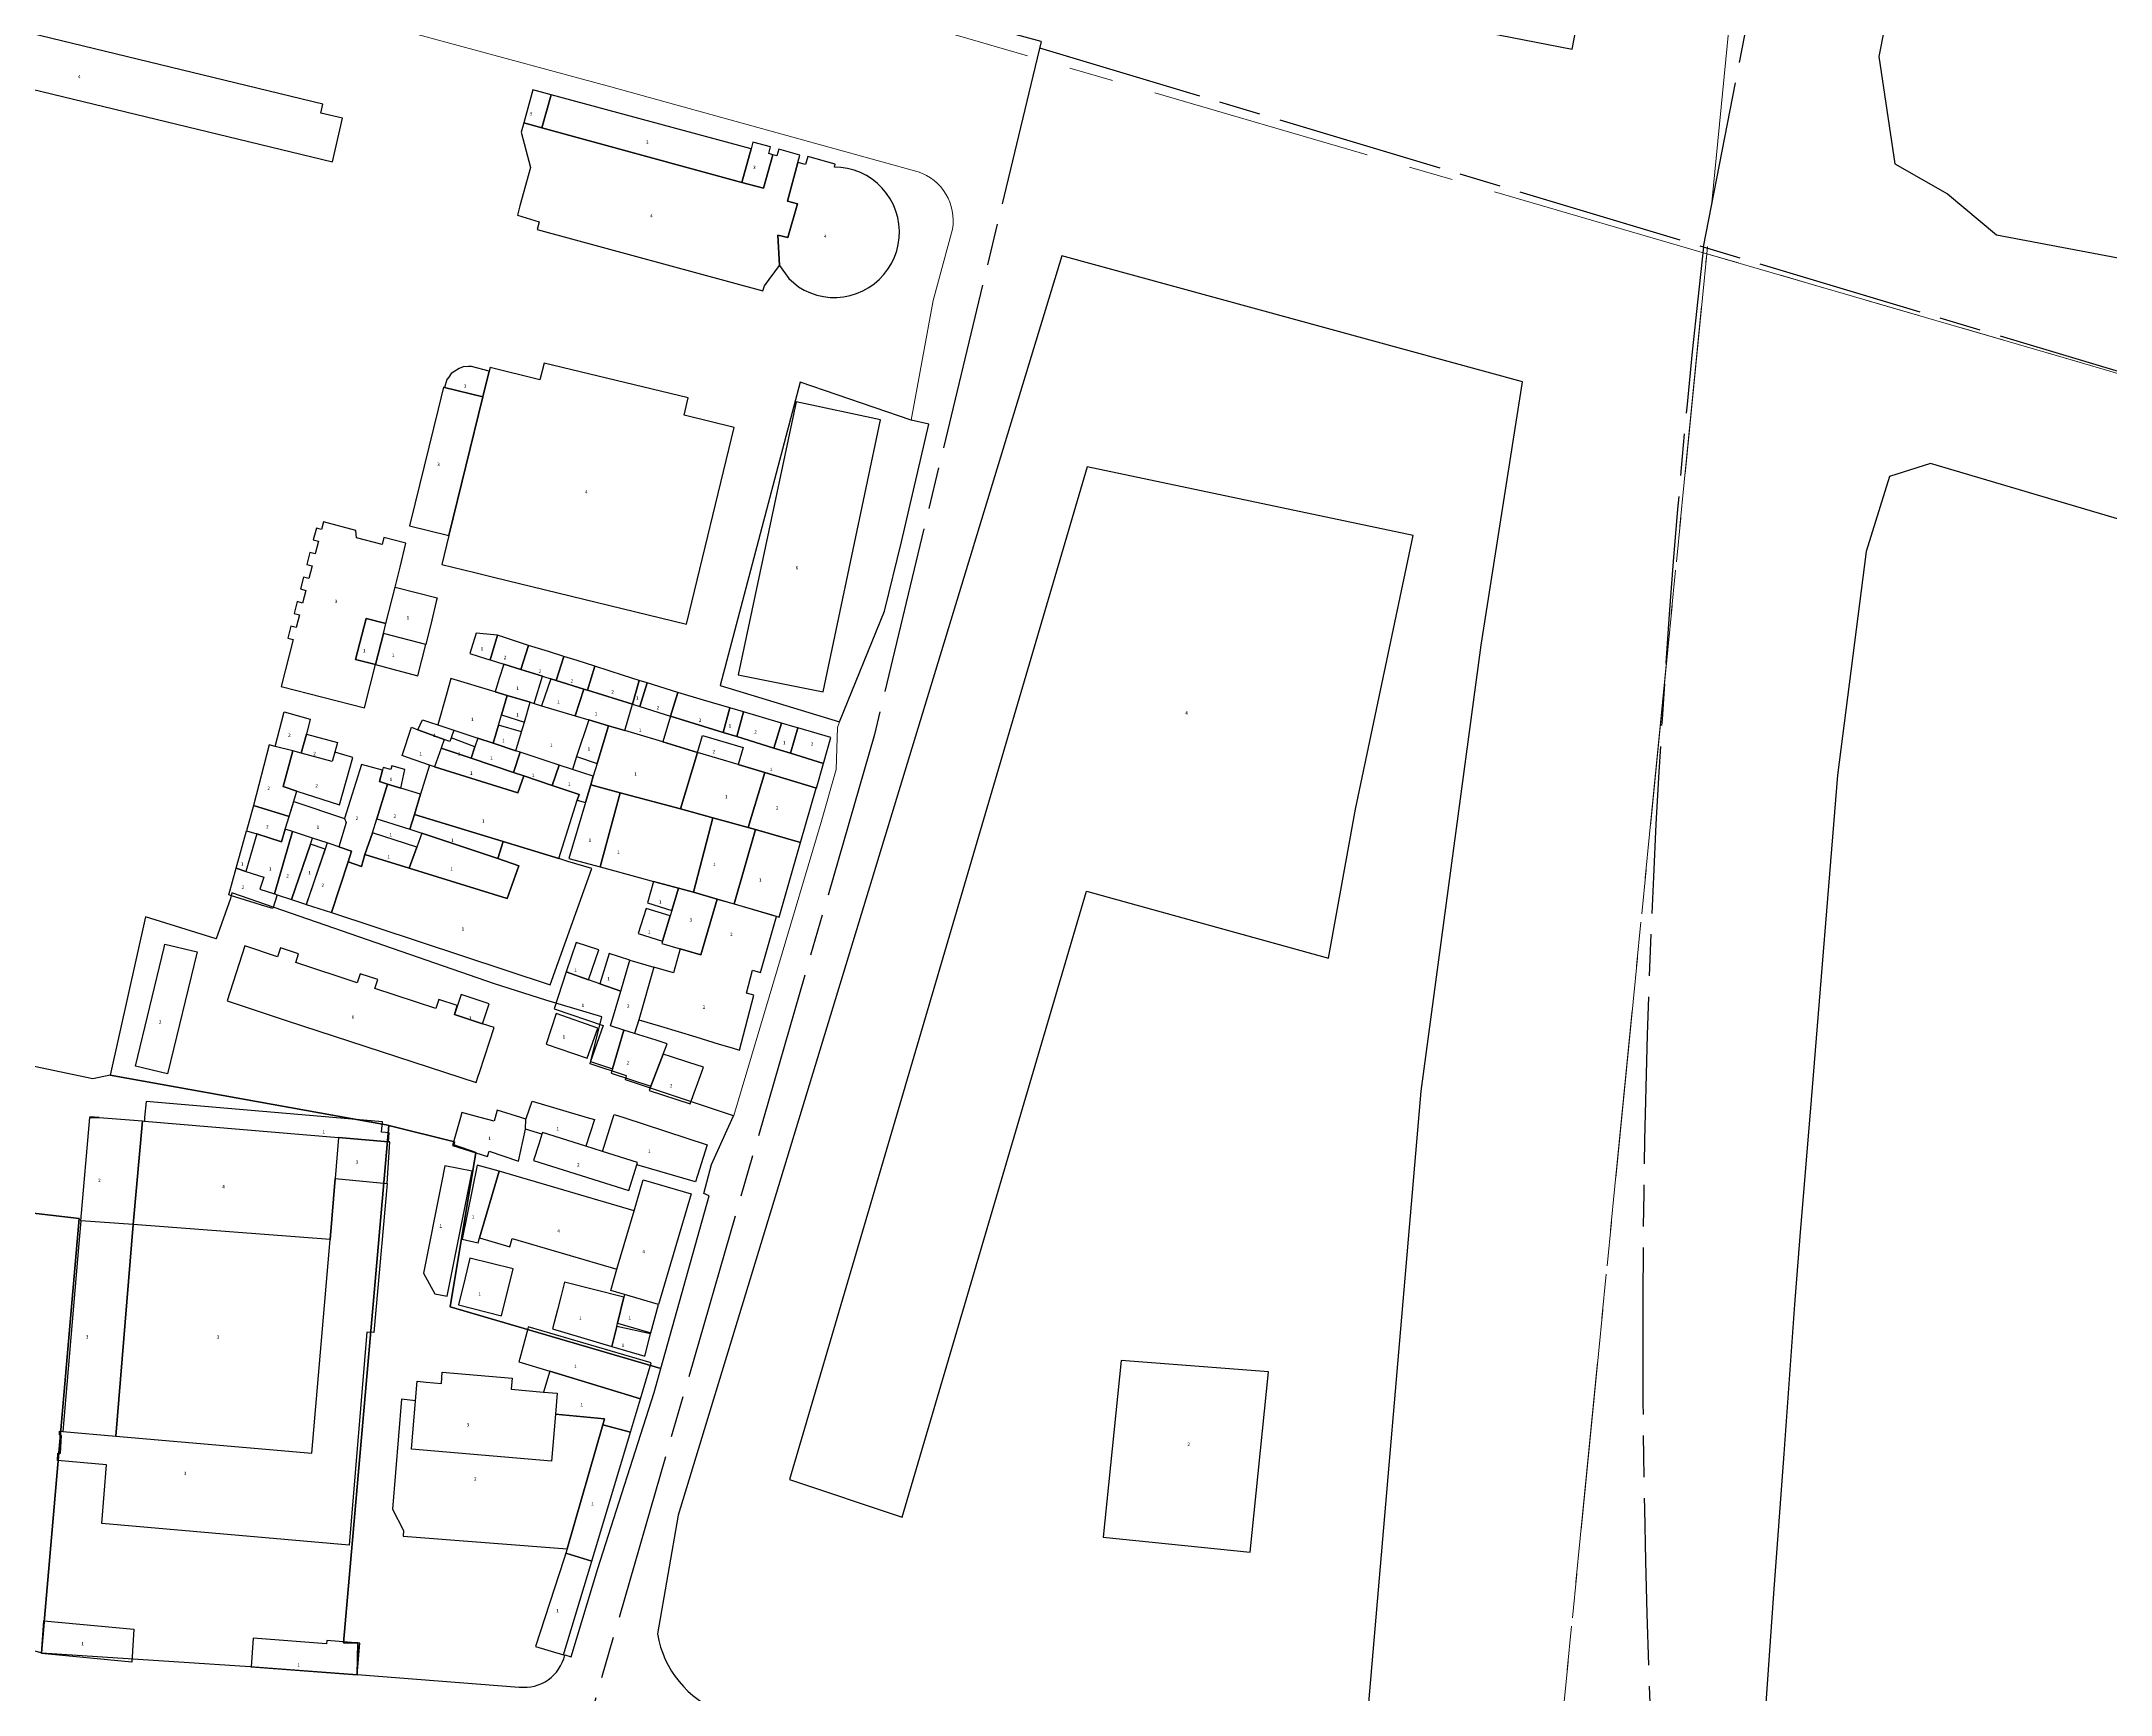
# Model space of a CAD drawing. Header units: millimetres. Extents: x 125232 to 134072, y 142885 to 152835.
# Drawn here: x 130368.9 to 130666, y 146667.1 to 146904.5 of the extents above; entities that cross this region are included whole.
import ezdxf

# ---------------------------------------------------------------- set-up
doc = ezdxf.new("R2010")
doc.units = ezdxf.units.MM
doc.linetypes.add('ACAD_ISO08W100', pattern=[36, 24, -3, 6, -3])
doc.linetypes.add('CENTER', pattern=[50.8, 31.75, -6.35, 6.35, -6.35])
for name, color, linetype in [('buildings', 7, 'Continuous'), ('commerce', 10, 'Continuous'), ('commerce and residence', 32, 'Continuous'), ('culture', 21, 'Continuous'), ('layers', 7, 'Continuous'), ('military', 76, 'Continuous'), ('research & university', 30, 'Continuous'), ('老城北中心线', 7, 'ACAD_ISO08W100')]:
    doc.layers.add(name, color=color, linetype=linetype)
doc.layers.add('school', color=31, linetype='Continuous', lineweight=0)
doc.layers.add('super block', color=6, linetype='CENTER', lineweight=0)
doc.styles.add('层数', font='', dxfattribs={"height": 2})
doc.styles.get('层数').set_extended_font_data('FangSong_GB2312')

msp = doc.modelspace()

# ---------------------------------------------------------------- linework, layer by layer
at = {"layer": 'buildings', "linetype": 'Continuous', "flags": 128}
for points in [[(130354.52, 146908.78), (130354.33, 146908.01), (130352.09, 146908.55), (130351.09, 146908.8), (130349.49, 146902.04), (130410.67, 146887.22), (130412.1, 146893.48), (130408.97, 146894.2), (130409.27, 146895.53)], [(130442.09, 146896.85), (130439.44, 146897.57), (130438.14, 146892.81), (130440.73, 146892.1)], [(130442.09, 146896.85), (130440.73, 146892.1), (130469.46, 146884.27), (130470.77, 146889.07)], [(130477.49, 146887.14), (130477.77, 146888.2), (130474.77, 146889.04), (130474.5, 146888.08), (130473.91, 146888.24), (130472.56, 146883.43), (130469.46, 146884.27), (130440.73, 146892.1), (130438.14, 146892.81), (130437.74, 146891.48), (130439.08, 146886.4), (130437.59, 146880.89), (130437.22, 146879.55), (130440.34, 146878.62), (130440.08, 146877.53), (130472.49, 146868.7), (130472.72, 146869.42), (130474.85, 146872.32), (130474.63, 146876.7), (130476.04, 146876.36), (130477.46, 146881.18), (130476.03, 146881.6)], [(130473.33, 146888.41), (130473.59, 146889.36), (130471.03, 146890.04), (130470.77, 146889.07), (130469.46, 146884.27), (130472.56, 146883.43), (130473.91, 146888.24)], [(130490.23, 146882.7), (130489.61, 146883.45), (130488.92, 146884.12), (130488.16, 146884.73), (130487.35, 146885.25), (130486.48, 146885.68), (130485.58, 146886.02), (130484.64, 146886.27), (130483.69, 146886.42), (130482.78, 146886.46), (130482.87, 146886.87), (130478.91, 146887.98), (130478.59, 146886.86), (130477.49, 146887.14), (130476.03, 146881.6), (130477.46, 146881.18), (130476.04, 146876.36), (130474.63, 146876.7), (130474.85, 146872.32), (130476.22, 146870.47), (130477.58, 146869.28), (130478.42, 146868.8), (130479.3, 146868.4), (130480.22, 146868.09), (130481.16, 146867.88), (130482.12, 146867.77), (130483.09, 146867.76), (130484.05, 146867.84), (130485, 146868.03), (130485.93, 146868.32), (130486.82, 146868.69), (130487.67, 146869.16), (130488.46, 146869.71), (130489.19, 146870.35), (130489.86, 146871.05), (130490.44, 146871.82), (130490.95, 146872.64), (130491.36, 146873.52), (130491.69, 146874.43), (130491.92, 146875.37), (130492.05, 146876.33), (130492.08, 146877.3), (130492.01, 146878.26), (130491.84, 146879.21), (130491.58, 146880.14), (130491.22, 146881.04), (130490.76, 146881.9)], [(130441.06, 146858.34), (130440.46, 146855.92), (130433.3, 146857.7), (130433.17, 146857.19), (130432.26, 146853.46), (130427.38, 146833.55), (130426.36, 146829.39), (130431.1, 146828.24), (130433.77, 146827.59), (130461.52, 146820.82), (130468.37, 146849.08), (130461.15, 146850.83), (130461.76, 146853.33)], [(130433.17, 146857.19), (130430.62, 146857.85), (130430.21, 146857.83), (130429.41, 146857.78), (130428.85, 146857.54), (130428.24, 146857.16), (130427.72, 146856.81), (130427.35, 146856.33), (130427.1, 146855.95), (130426.77, 146854.82), (130432.26, 146853.46)], [(130432.26, 146853.46), (130426.77, 146854.82), (130426.61, 146854.86), (130425.83, 146851.69), (130422.48, 146838.09), (130421.71, 146834.96), (130427.38, 146833.55)], [(130468.91, 146813.55), (130469.16, 146813.5), (130481.11, 146811.12), (130489.35, 146850.2), (130477.25, 146852.75)], [(130557.57, 146794.26), (130565.85, 146833.58), (130519.07, 146843.44), (130476.28, 146698.02), (130492.49, 146692.61), (130518.94, 146782.48), (130553.72, 146772.89)], [(130418.03, 146833.27), (130417.79, 146832.3), (130414.11, 146833.25), (130414, 146834.31), (130409.38, 146835.51), (130409.11, 146834.45), (130408.35, 146834.64), (130407.9, 146832.94), (130408.67, 146832.74), (130408.2, 146830.92), (130407.43, 146831.12), (130406.99, 146829.42), (130407.75, 146829.22), (130407.28, 146827.4), (130406.52, 146827.6), (130406.08, 146825.89), (130406.84, 146825.69), (130406.37, 146823.87), (130405.6, 146824.07), (130405.16, 146822.37), (130405.93, 146822.17), (130405.46, 146820.35), (130404.69, 146820.55), (130404.25, 146818.85), (130405.02, 146818.65), (130403.3, 146811.89), (130415.24, 146808.83), (130416.84, 146815.04), (130413.97, 146815.76), (130415.52, 146821.65), (130418.35, 146820.93), (130419.69, 146826.15), (130420.39, 146829.04), (130421.22, 146832.45)], [(130419.69, 146826.15), (130425.7, 146824.64), (130425.56, 146824.08), (130424.92, 146821.43), (130424.07, 146817.92), (130417.98, 146819.51), (130418.35, 146820.93)], [(130417.98, 146819.51), (130418.35, 146820.93), (130415.52, 146821.65), (130413.97, 146815.76), (130416.84, 146815.04)], [(130416.84, 146815.04), (130419.87, 146814.24), (130422.92, 146813.44), (130424.07, 146817.92), (130417.98, 146819.51)], [(130434.35, 146819.24), (130431.29, 146819.56), (130430.37, 146816.61), (130432.77, 146815.87), (130433.3, 146815.7)], [(130434.35, 146819.24), (130433.3, 146815.7), (130435.25, 146815.1), (130437.72, 146814.33), (130438.8, 146817.79)], [(130439.63, 146809.45), (130440.84, 146813.36), (130437.72, 146814.33), (130435.25, 146815.1), (130434.56, 146812.89), (130434.02, 146811.13), (130435.74, 146810.61), (130439.07, 146809.62)], [(130437.72, 146814.33), (130440.84, 146813.36), (130442.01, 146813), (130442.81, 146812.75), (130443.89, 146816.2), (130441.68, 146816.89), (130438.8, 146817.79)], [(130442.81, 146812.75), (130446.76, 146811.52), (130447.31, 146811.35), (130448.33, 146814.79), (130445.8, 146815.6), (130443.89, 146816.2)], [(130435.74, 146810.61), (130434.02, 146811.13), (130427.68, 146813.02), (130426.99, 146810.59), (130425.8, 146806.38), (130428.08, 146805.62), (130431.53, 146804.47), (130433.75, 146803.74), (130434.51, 146806.34), (130434.93, 146807.82)], [(130440.7, 146809.13), (130445.53, 146807.68), (130446.76, 146811.52), (130442.81, 146812.75), (130442.01, 146813)], [(130447.31, 146811.35), (130453.77, 146809.34), (130454.72, 146812.76), (130452.45, 146813.48), (130448.33, 146814.79)], [(130455.85, 146812.41), (130454.72, 146812.76), (130453.77, 146809.34), (130454.78, 146809.03)], [(130454.78, 146809.03), (130459.2, 146807.65), (130460.26, 146811.02), (130455.85, 146812.41)], [(130439.07, 146809.62), (130435.74, 146810.61), (130434.93, 146807.82), (130438.22, 146806.77)], [(130447.48, 146807.09), (130445.73, 146801.82), (130445.11, 146799.96), (130443.2, 146800.6), (130437.62, 146802.45), (130436.99, 146802.66), (130437.81, 146805.39), (130438.22, 146806.77), (130439.07, 146809.62), (130439.63, 146809.45), (130440.7, 146809.13), (130445.53, 146807.68)], [(130445.53, 146807.68), (130447.48, 146807.09), (130450.29, 146806.25), (130452.64, 146805.55), (130453.77, 146809.34), (130447.31, 146811.35), (130446.76, 146811.52)], [(130459.2, 146807.65), (130458.1, 146803.92), (130452.64, 146805.55), (130453.77, 146809.34), (130454.78, 146809.03)], [(130459.2, 146807.65), (130466.76, 146805.3), (130467.72, 146808.83), (130463.95, 146809.94), (130460.26, 146811.02)], [(130402.45, 146803.29), (130403.72, 146808.24), (130407.47, 146807.19), (130406.91, 146805.05), (130406.19, 146802.33), (130406.18, 146802.32), (130404.98, 146802.64)], [(130428.08, 146805.62), (130427.7, 146804.52), (130427.5, 146803.98), (130426.69, 146804.28), (130422.93, 146805.68), (130423.58, 146807.11), (130424.58, 146806.78), (130425.8, 146806.38)], [(130437.81, 146805.39), (130434.51, 146806.34), (130433.75, 146803.74), (130436.99, 146802.66)], [(130450.29, 146806.25), (130447.48, 146807.09), (130445.73, 146801.82), (130448.67, 146800.84)], [(130447.76, 146797.79), (130452, 146796.64), (130460.66, 146794.3), (130463.09, 146802.42), (130458.1, 146803.92), (130452.64, 146805.55), (130450.29, 146806.25), (130448.67, 146800.84), (130448.12, 146798.99)], [(130458.1, 146803.92), (130463.09, 146802.42), (130463.8, 146804.84), (130469.65, 146803.14), (130468.93, 146800.67), (130472.75, 146799.53), (130480.16, 146797.31), (130481.17, 146800.82), (130476.44, 146802.3), (130474.07, 146803.03), (130468.73, 146804.69), (130466.76, 146805.3), (130459.2, 146807.65)], [(130467.72, 146808.83), (130466.76, 146805.3), (130468.73, 146804.69), (130469.7, 146808.24)], [(130468.73, 146804.69), (130474.07, 146803.03), (130475.14, 146806.64), (130469.7, 146808.24)], [(130475.14, 146806.64), (130474.07, 146803.03), (130476.44, 146802.3), (130477.51, 146805.94), (130477.1, 146806.06)], [(130404.44, 146793.23), (130405.54, 146796.88), (130403.6, 146797.52), (130404.98, 146802.64), (130402.45, 146803.29), (130401.57, 146803.51), (130399.31, 146794.78)], [(130410.63, 146801.14), (130406.19, 146802.33), (130406.91, 146805.05), (130411.4, 146803.85), (130411, 146802.45)], [(130422.01, 146806.03), (130422.93, 146805.68), (130426.69, 146804.28), (130426.27, 146803.05), (130425.33, 146800.35), (130424.6, 146800.61), (130421.43, 146801.71), (130420.68, 146801.97)], [(130431.12, 146803.24), (130427.7, 146804.52), (130427.5, 146803.98), (130426.69, 146804.28), (130426.27, 146803.05), (130430.57, 146801.6)], [(130436.65, 146799.55), (130437.62, 146802.45), (130436.99, 146802.66), (130433.75, 146803.74), (130431.53, 146804.47), (130431.12, 146803.24), (130430.57, 146801.6)], [(130463.09, 146802.42), (130463.8, 146804.84), (130469.65, 146803.14), (130468.93, 146800.67)], [(130477.51, 146805.94), (130476.44, 146802.3), (130481.17, 146800.82), (130482.25, 146804.55)], [(130404.98, 146802.64), (130403.6, 146797.52), (130405.54, 146796.88), (130411.67, 146794.88), (130413.6, 146801.69), (130411, 146802.45), (130410.63, 146801.14), (130406.18, 146802.32)], [(130417.05, 146792.88), (130418.58, 146797.88), (130417.41, 146798.24), (130417.85, 146799.89), (130414.81, 146800.71), (130412.37, 146792.94), (130412.65, 146792.38), (130411.56, 146788.86), (130413.41, 146788.25), (130412.9, 146786.7), (130414.82, 146786.05), (130415.33, 146787.77), (130416.39, 146790.88)], [(130417.41, 146798.24), (130418.58, 146797.88), (130420.46, 146797.29), (130421.05, 146799.96), (130419.17, 146800.48), (130419.06, 146799.98), (130417.93, 146800.24), (130417.85, 146799.89)], [(130446.07, 146796.38), (130442.23, 146797.67), (130438.16, 146799.05), (130437.29, 146796.6), (130425.33, 146800.35), (130424.59, 146800.59), (130423.32, 146796.42), (130422.43, 146793.52), (130435.17, 146789.62), (130443.15, 146787.18), (130445.81, 146795.57)], [(130425.33, 146800.35), (130437.29, 146796.6), (130438.16, 146799.04), (130436.65, 146799.55), (130430.57, 146801.6), (130426.27, 146803.05)], [(130442.23, 146797.67), (130443.2, 146800.6), (130437.62, 146802.45), (130436.65, 146799.55), (130438.16, 146799.04)], [(130448.12, 146798.99), (130445.11, 146799.96), (130443.2, 146800.6), (130442.23, 146797.67), (130446.07, 146796.38), (130445.81, 146795.57), (130446.99, 146795.21), (130447.76, 146797.79)], [(130463.09, 146802.42), (130460.66, 146794.3), (130465.28, 146793.03), (130470.38, 146791.63), (130472.75, 146799.53), (130468.93, 146800.67)], [(130417.05, 146792.88), (130421.78, 146791.38), (130422.43, 146793.52), (130423.32, 146796.42), (130420.46, 146797.3), (130418.58, 146797.88)], [(130444.61, 146787.21), (130449.09, 146785.98), (130452, 146796.64), (130447.76, 146797.79), (130446.99, 146795.21)], [(130472.75, 146799.53), (130470.38, 146791.63), (130471.41, 146791.33), (130477.88, 146789.47), (130480.15, 146797.3), (130480.16, 146797.31)], [(130403.98, 146791.68), (130404.44, 146793.23), (130399.31, 146794.78), (130398.3, 146791.18), (130399.8, 146790.71), (130403.36, 146789.6), (130403.89, 146791.39)], [(130405.11, 146795.37), (130412.37, 146792.94), (130412.65, 146792.38), (130411.56, 146788.87), (130410.32, 146789.28), (130409.89, 146789.42), (130407.78, 146790.11), (130404.91, 146791.05), (130403.89, 146791.39), (130403.98, 146791.68)], [(130465.28, 146793.03), (130460.66, 146794.3), (130452, 146796.63), (130449.09, 146785.98), (130454.72, 146784.45), (130456.75, 146783.9), (130460.38, 146782.91), (130462.5, 146782.34)], [(130404.91, 146791.05), (130403.89, 146791.39), (130403.36, 146789.6), (130399.8, 146790.71), (130398.24, 146785.34), (130400.81, 146784.53), (130400.24, 146782.8), (130402.35, 146782.1)], [(130417.05, 146792.88), (130421.78, 146791.38), (130423.48, 146790.83), (130422.76, 146788.82), (130416.39, 146790.88)], [(130435.17, 146789.62), (130422.43, 146793.52), (130421.78, 146791.38), (130423.48, 146790.83), (130434.41, 146787.17), (130435.17, 146789.62)], [(130462.5, 146782.34), (130465.91, 146781.37), (130468.34, 146780.68), (130471.41, 146791.33), (130465.28, 146793.03)], [(130477.88, 146789.47), (130471.41, 146791.33), (130468.34, 146780.68), (130474.79, 146778.77)], [(130396.83, 146785.79), (130398.3, 146791.18), (130399.8, 146790.71), (130398.24, 146785.34)], [(130404.91, 146791.05), (130402.35, 146782.1), (130402.7, 146781.99), (130404.79, 146781.3), (130407.49, 146789.25), (130407.78, 146790.11)], [(130404.79, 146781.3), (130406.91, 146780.6), (130409.59, 146788.53), (130407.49, 146789.25)], [(130413.41, 146788.25), (130411.56, 146788.86), (130410.32, 146789.28), (130409.89, 146789.42), (130409.59, 146788.53), (130406.9, 146780.6), (130410.5, 146779.42), (130412.9, 146786.7)], [(130435.17, 146789.62), (130434.41, 146787.17), (130437.44, 146786.16), (130435.77, 146781.44), (130421.69, 146785.8), (130415.33, 146787.77), (130414.82, 146786.05), (130412.9, 146786.7), (130410.5, 146779.42), (130441.91, 146769.07), (130447.93, 146785.73), (130444.46, 146786.78), (130443.15, 146787.18)], [(130415.33, 146787.77), (130421.69, 146785.8), (130422.76, 146788.82), (130416.39, 146790.88)], [(130421.69, 146785.8), (130435.77, 146781.44), (130437.44, 146786.16), (130434.41, 146787.17), (130423.48, 146790.83), (130422.76, 146788.82)], [(130396.83, 146785.79), (130398.24, 146785.34), (130400.81, 146784.53), (130400.24, 146782.8), (130402.35, 146782.1), (130402.7, 146781.99), (130402.09, 146780), (130400.48, 146780.5), (130399.57, 146780.78), (130396.02, 146781.89), (130395.78, 146781.97)], [(130460.38, 146782.91), (130456.75, 146783.9), (130455.91, 146780.8), (130459.42, 146779.73)], [(130465.91, 146781.37), (130462.5, 146782.34), (130460.38, 146782.91), (130459.42, 146779.73), (130459.18, 146778.96), (130458.08, 146775.31), (130457.98, 146774.96), (130460.61, 146774.2), (130463.56, 146773.35)], [(130459.18, 146778.96), (130455.7, 146780.01), (130454.58, 146776.44), (130458.08, 146775.31)], [(130474.43, 146778.87), (130473.35, 146779.19), (130465.91, 146781.37), (130463.56, 146773.35), (130460.61, 146774.2), (130459.66, 146770.79), (130456.82, 146771.58), (130454.65, 146764.04), (130457.78, 146763.09), (130462.84, 146761.56), (130466.21, 146760.54), (130468.06, 146759.98), (130469.11, 146759.66), (130471.19, 146767.58), (130470.13, 146767.87), (130471, 146771.17), (130472.15, 146770.83)], [(130386.6, 146774.91), (130391.21, 146773.8), (130386.97, 146756.26), (130382.38, 146757.37), (130386.48, 146774.41)], [(130428.59, 146766.06), (130425.93, 146766.93), (130425.52, 146765.66), (130416.75, 146768.52), (130417.17, 146769.8), (130414.64, 146770.62), (130414.22, 146769.35), (130405.38, 146772.24), (130405.8, 146773.51), (130403.2, 146774.36), (130402.78, 146773.09), (130398.06, 146774.63), (130395.52, 146766.74), (130404.01, 146763.95), (130431.3, 146755.01), (130431.55, 146755.77), (130431.81, 146756.58), (130433.88, 146762.93), (130432.23, 146763.46), (130428.17, 146764.79)], [(130448.9, 146774.07), (130445.66, 146775.15), (130444.24, 146770.9), (130447.45, 146769.76)], [(130449.04, 146769.2), (130452.06, 146768.14), (130453.37, 146772.59), (130450.41, 146773.57)], [(130452.52, 146762.55), (130450.6, 146763.18), (130452.06, 146768.14), (130449.04, 146769.2), (130447.45, 146769.76), (130444.24, 146770.9), (130442.49, 146765.62), (130449.53, 146763.21), (130447.71, 146758.02), (130450.86, 146756.97)], [(130456.82, 146771.58), (130454.65, 146764.04), (130454.02, 146762.07), (130452.52, 146762.55), (130450.6, 146763.18), (130452.06, 146768.14), (130453.37, 146772.59)], [(130428.17, 146764.79), (130432.23, 146763.46), (130433.18, 146766.33), (130429.13, 146767.68)], [(130448.75, 146762.84), (130442.8, 146764.94), (130441.34, 146760.52), (130447.25, 146758.51)], [(130450.68, 146756.36), (130456.38, 146754.49), (130458.14, 146759.1), (130458.71, 146760.59), (130457.17, 146761.08), (130454.02, 146762.07), (130452.52, 146762.55), (130450.86, 146756.97)], [(130463.94, 146757.23), (130461.83, 146757.91), (130459.37, 146758.7), (130458.14, 146759.1), (130456.38, 146754.49), (130456.15, 146753.89), (130462.01, 146751.98), (130463.69, 146756.54)], [(130377.18, 146750), (130383.38, 146749.5), (130382.06, 146734.65), (130374.52, 146735.14), (130375.8, 146750)], [(130375.82, 146750.11), (130375.8, 146750), (130377.18, 146750)], [(130383.65, 146749.47), (130411.55, 146747.15), (130418.71, 146746.52), (130418.81, 146747.78), (130417.71, 146747.88), (130417.84, 146749.39), (130410.71, 146750), (130383.89, 146752.31), (130383.69, 146750), (130383.65, 146749.47)], [(130427.92, 146745.96), (130432.94, 146744.38), (130433.15, 146745.17), (130437.37, 146743.75), (130438.39, 146748.31), (130438.45, 146749.78), (130437.73, 146750), (130434.32, 146751.03), (130434.03, 146750), (130433.88, 146749.46), (130431.86, 146750), (130429.25, 146750.7), (130429.05, 146750), (130427.92, 146745.96)], [(130438.39, 146748.31), (130438.45, 146749.78), (130438.54, 146750), (130439.36, 146752.32), (130447.23, 146750), (130447.23, 146750), (130448.28, 146749.69), (130447.07, 146745.86), (130440.81, 146747.84), (130440.74, 146747.62), (130438.39, 146748.31)], [(130454.49, 146743.52), (130449.42, 146745.12), (130450.96, 146750), (130451.12, 146750.44), (130452.5, 146750), (130464.48, 146746.09), (130462.81, 146740.74), (130454.39, 146743.2), (130454.49, 146743.52)], [(130382.06, 146734.65), (130383.38, 146749.5), (130383.65, 146749.47), (130411.55, 146747.15), (130411.07, 146741.22), (130410.33, 146732.48)], [(130418.92, 146746.5), (130418.71, 146746.52), (130411.55, 146747.15), (130411.07, 146741.22), (130418.51, 146740.5)], [(130454.49, 146743.52), (130449.42, 146745.12), (130447.07, 146745.86), (130440.81, 146747.84), (130440.74, 146747.62), (130440.29, 146746.19), (130439.55, 146743.84), (130453.22, 146739.52), (130454.39, 146743.2)], [(130407.71, 146701.82), (130410.33, 146732.48), (130411.07, 146741.22), (130418.51, 146740.5), (130416.6, 146719.11), (130415.59, 146719.15), (130413.05, 146688.57), (130377.55, 146691.71), (130378.19, 146700.14), (130371.17, 146700.76), (130371.2, 146701.79), (130371.59, 146701.8), (130371.75, 146704.34), (130371.44, 146704.44), (130371.48, 146704.94), (130371.94, 146704.9), (130379.56, 146704.24)], [(130423.72, 146727.64), (130425.34, 146724.69), (130427.14, 146724.32), (130430.74, 146742.27), (130426.81, 146743.06), (130426.32, 146740.6)], [(130434.58, 146742.31), (130431.45, 146743.17), (130429.27, 146732.54), (130431.58, 146732.01), (130431.76, 146732.7)], [(130453.99, 146736.61), (130434.58, 146742.31), (130431.76, 146732.7), (130436.12, 146731.41), (130436.48, 146732.64), (130451.52, 146728.22)], [(130455.3, 146741.05), (130462.18, 146739.03), (130457.5, 146723.15), (130452.62, 146724.59), (130450.63, 146725.18), (130451.52, 146728.22), (130453.99, 146736.61)], [(130379.56, 146704.24), (130382.06, 146734.65), (130374.52, 146735.14), (130374.24, 146731.89), (130371.94, 146704.9)], [(130382.06, 146734.65), (130379.56, 146704.24), (130407.71, 146701.82), (130410.33, 146732.48)], [(130430.4, 146729.82), (130429.7, 146726.97), (130428.75, 146723.1), (130434.96, 146721.51), (130436.61, 146728.25)], [(130452.52, 146724.2), (130443.99, 146726.37), (130443.45, 146724.26), (130442.97, 146722.37), (130442.28, 146719.65), (130450.79, 146717.1), (130451.5, 146720.01), (130451.61, 146720.45)], [(130457.5, 146723.15), (130452.62, 146724.59), (130452.52, 146724.2), (130451.61, 146720.45), (130456.36, 146719.06)], [(130456.43, 146714.78), (130438.79, 146719.96), (130438.72, 146719.67), (130437.58, 146715.41), (130437.45, 146714.93), (130441.89, 146713.57), (130454.88, 146709.62)], [(130456.32, 146718.91), (130451.5, 146720.01), (130450.79, 146717.1), (130455.51, 146715.73)], [(130523.91, 146715.1), (130521.32, 146689.74), (130542.44, 146687.59), (130545.08, 146713.5)], [(130422, 146702.39), (130422.59, 146709.33), (130422.83, 146712.12), (130424.13, 146712.01), (130426.3, 146711.82), (130426.44, 146713.43), (130436.47, 146712.57), (130436.33, 146710.97), (130440.96, 146710.57), (130442.93, 146710.4), (130442.68, 146707.42), (130442.1, 146700.67)], [(130454.88, 146709.62), (130441.89, 146713.57), (130440.96, 146710.57), (130442.93, 146710.4), (130442.68, 146707.42), (130449.75, 146706.75), (130449.5, 146705.89), (130453.45, 146704.83)], [(130449.75, 146706.75), (130442.68, 146707.42), (130442.1, 146700.67), (130422, 146702.39), (130422.59, 146709.33), (130420.56, 146709.53), (130419.27, 146693.76), (130420.88, 146690.71), (130420.81, 146689.86), (130444.35, 146688.08), (130449.5, 146705.89)], [(130453.45, 146704.83), (130449.5, 146705.89), (130444.35, 146688.08), (130444.17, 146687.45), (130447.89, 146686.28)], [(130447.89, 146686.28), (130444.17, 146687.45), (130443.9, 146686.51), (130439.83, 146674.03), (130443.86, 146672.82)]]:
    msp.add_lwpolyline(points, close=True, dxfattribs=at)
at = {"layer": 'buildings', "linetype": 'Continuous', "elevation": 21.15, "flags": 128}
for points in [[(130369.2, 146677.72), (130382.12, 146676.52), (130381.83, 146671.81), (130368.89, 146673.04)], [(130399.28, 146675.22), (130398.99, 146671.1), (130414.22, 146669.97), (130414.58, 146674.51), (130409.83, 146674.88), (130409.8, 146674.4)]]:
    msp.add_lwpolyline(points, close=True, dxfattribs=at)
at = {"layer": 'commerce'}
msp.add_lwpolyline([(130670.8, 147102.85), (130664.62, 147063.3), (130663.67, 147056.68), (130660.34, 147044.09), (130657.38, 147029.28), (130655.2, 147015.83), (130650.08, 146988.98), (130650.32, 146982.54), (130643.8, 146958.34), (130632.73, 146902.37), (130635.03, 146886.96), (130642.6, 146882.64), (130649.62, 146876.76), (130677.48, 146871.46)], dxfattribs=at)
msp.add_lwpolyline([(130374.29, 146735.5), (130347.05, 146738.65), (130347.53, 146747.77), (130342.02, 146747.93), (130343.63, 146762.41), (130306.84, 146769.24), (130305.05, 146758.82), (130290.81, 146680.35), (130295.3, 146679.96), (130337.88, 146676.62), (130358.17, 146675.14), (130362.78, 146674.76), (130368.78, 146673.16), (130368.89, 146673.15)], close=True, dxfattribs=at)
msp.add_lwpolyline([(130456.87, 146710.5), (130457.83, 146713.94), (130427.57, 146722.8), (130431.25, 146744.96), (130428.07, 146746.05), (130428.19, 146746.49), (130418.77, 146748.85), (130412.25, 146674.56), (130414.29, 146674.56), (130414.2, 146670), (130437.49, 146668.22, 0.386099), (130444.02, 146672.82), (130444.95, 146672.55), (130448.79, 146685.25)], format="xyb", close=True, dxfattribs=at)
at = {"layer": 'commerce and residence'}
msp.add_lwpolyline([(130591.28, 146916.74), (130571.68, 146920.49), (130568.73, 146921.26), (130566.42, 146912.79), (130568.94, 146912.02), (130568, 146907.43), (130588.69, 146903.42)], close=True, dxfattribs=at)
at = {"layer": 'culture'}
msp.add_lwpolyline([(130575.61, 146817.81), (130581.55, 146855.62), (130515.4, 146873.71), (130460.32, 146692.88), (130457.35, 146675.84, 0.27003), (130466.55, 146664.62), (130558.75, 146656.98), (130567.02, 146753.8)], format="xyb", close=True, dxfattribs=at)
msp.add_lwpolyline([(130667.84, 146835.72), (130640.17, 146843.9), (130634.28, 146842.03), (130630.92, 146831.25), (130626.79, 146799.15), (130623.03, 146752.54), (130621.38, 146732.91), (130620.63, 146723.15), (130619.08, 146701.7), (130617.63, 146681.65), (130616.5, 146665.92)], dxfattribs=at)
msp.add_lwpolyline([(130418.77, 146748.85), (130418.38, 146748.95), (130378.73, 146756.1), (130376.23, 146755.53), (130343.63, 146762.41), (130342.02, 146747.93), (130347.53, 146747.77), (130347.05, 146738.65), (130374.29, 146735.5), (130368.89, 146673.15), (130398.86, 146671.18), (130414.2, 146670), (130414.29, 146674.56), (130412.25, 146674.56)], close=True, dxfattribs=at)
at = {"layer": 'military'}
msp.add_lwpolyline([(130468.26, 146750.23), (130452.75, 146755.43), (130452.91, 146755.98), (130447.65, 146757.69), (130449.34, 146764.45), (130441.29, 146766.83), (130433.93, 146769.21), (130396.22, 146782.26), (130396, 146781.46), (130393.97, 146775.65), (130383.81, 146778.81), (130378.73, 146756.1), (130418.38, 146748.95), (130418.77, 146748.85), (130428.19, 146746.49), (130428.07, 146746.05), (130431.25, 146744.96), (130427.57, 146722.8), (130457.83, 146713.94), (130464.77, 146738.77), (130464, 146739.1), (130465.1, 146743.26)], close=True, dxfattribs=at)
at = {"layer": 'research & university'}
msp.add_lwpolyline([(130492.37, 146832.67), (130496.29, 146849.56), (130493.78, 146850.15), (130477.83, 146855.6), (130466.32, 146812.03), (130483.5, 146806.8), (130489.93, 146822.69)], close=True, dxfattribs=at)
at = {"layer": 'school'}
msp.add_lwpolyline([(130343.63, 146762.41), (130376.23, 146755.53), (130378.73, 146756.1), (130383.81, 146778.81), (130393.97, 146775.65), (130396, 146781.46), (130396.22, 146782.26), (130433.93, 146769.21), (130441.29, 146766.83), (130449.34, 146764.45), (130447.65, 146757.69), (130452.91, 146755.98), (130452.75, 146755.43), (130468.26, 146750.23), (130468.28, 146750.28), (130480.85, 146792.41), (130483.02, 146799.96), (130483.19, 146806.02), (130483.5, 146806.8), (130466.32, 146812.03), (130477.83, 146855.6), (130493.78, 146850.15), (130496.94, 146867.3), (130499.71, 146877.54, 0.369872), (130494.76, 146885.8), (130450.64, 146897.98), (130379.53, 146917.27)], format="xyb", dxfattribs=at)
at = {"layer": 'super block'}
for points in [[(131592.12, 146989.71), (131635.73, 147129.6), (131640.06, 147144.41), (131582.54, 147202.01), (131562.01, 147239.15), (131527.11, 147272.82), (131489.33, 147291.18), (131356.84, 147326.43), (131235.88, 147346.68), (130720.17, 147460.19), (130714.42, 147435.55), (130675.73, 147244.29), (130639.45, 147043.53), (130611.85, 146913), (130608.02, 146874.04), (131002.76, 146759.01), (131063.35, 146746.61), (131025.78, 146626.53), (131014.2, 146600.95), (131491.86, 146564.63), (131518.54, 146562.29), (131521.16, 146590.76), (131535.19, 146704.65), (131563.64, 146862.11)], [(130608.02, 146874.04), (130500.43, 146905.39), (130096.02, 147014.27), (130005.05, 147042.65), (129994.38, 146978.27), (129977.61, 146847.73), (129960.27, 146685.9), (130404.49, 146649.53), (130463.62, 146641.5), (130584.26, 146632.7)], [(131063.35, 146746.61), (131002.76, 146759.01), (130608.02, 146874.04), (130584.26, 146632.7), (130602.53, 146631.37), (130884.51, 146610.81), (131014.2, 146600.95), (131025.78, 146626.53)]]:
    msp.add_lwpolyline(points, close=True, dxfattribs=at)
at = {"layer": '老城北中心线', "linetype": 'ACAD_ISO08W100', "lineweight": 25}
for p, q in [((130607.55, 146875), (130768.6, 147700.26)), ((130512.43, 146904.52), (130196.13, 146990.35)), ((130512.43, 146904.52), (130488.5, 146805)), ((130512.21, 146903.6), (130978.76, 146763.68)), ((130488.5, 146805), (130442.59, 146646.29))]:
    msp.add_line(p, q, dxfattribs=at)
msp.add_arc((131992.08, 146719.32), 1393.25, 173.58412, 183.53675, dxfattribs=at)

# ---------------------------------------------------------------- texts
at = {"layer": 'layers', "linetype": 'Continuous', "style": '层数'}
for s, p in [('4', (130374.11, 146899.22)), ('3', (130438.95, 146893.9)), ('3', (130455.68, 146889.8)), ('3', (130471.06, 146886.18)), ('4', (130456.27, 146879.22)), ('4', (130481.24, 146876.29)), ('3', (130429.52, 146854.77)), ('3', (130425.7, 146843.54)), ('4', (130446.92, 146839.57)), ('6', (130477.17, 146828.69)), ('3', (130410.98, 146823.86)), ('1', (130421.31, 146821.51)), ('1', (130415.02, 146816.81)), ('1', (130419.18, 146816.13)), ('1', (130431.94, 146817.08)), ('2', (130435.25, 146815.81)), ('2', (130440.25, 146813.83)), ('2', (130444.84, 146812.44)), ('1', (130437.05, 146811.39)), ('1', (130442.92, 146809.42)), ('2', (130450.7, 146810.87)), ('1', (130454.24, 146810.01)), ('2', (130457.21, 146808.61)), ('1', (130430.55, 146806.91)), ('1', (130437.04, 146807.55)), ('1', (130448.32, 146807.73)), ('2', (130463.25, 146806.81)), ('1', (130467.55, 146805.97)), ('4', (130533.12, 146807.85)), ('2', (130404.29, 146804.65)), ('1', (130425.08, 146804.62)), ('1', (130435.01, 146803.89)), ('1', (130441.9, 146803.2)), ('1', (130447.3, 146802.66)), ('1', (130454.65, 146805.37)), ('2', (130471.22, 146805.13)), ('1', (130475.34, 146803.56)), ('2', (130479.34, 146803.38)), ('2', (130407.91, 146802.02)), ('1', (130423.15, 146801.95)), ('1', (130428.66, 146802.02)), ('1', (130433.3, 146801.36)), ('2', (130465.22, 146802.29)), ('1', (130473.46, 146799.73)), ('2', (130401.3, 146797.04)), ('2', (130408.19, 146797.4)), ('1', (130418.85, 146798.3)), ('1', (130430.4, 146799.2)), ('1', (130439.28, 146798.88)), ('1', (130444.45, 146797.62)), ('1', (130454, 146799.1)), ('1', (130467.03, 146795.84)), ('2', (130474.33, 146794.17)), ('2', (130401.12, 146791.52)), ('1', (130408.37, 146791.43)), ('2', (130413.99, 146792.73)), ('2', (130419.43, 146793.02)), ('1', (130432.13, 146792.32)), ('1', (130418.84, 146790.35)), ('1', (130427.71, 146789.56)), ('1', (130447.44, 146789.57)), ('1', (130451.53, 146787.84)), ('1', (130397.51, 146786.17)), ('1', (130401.53, 146785.42)), ('1', (130407.19, 146784.92)), ('1', (130418.54, 146787.15)), ('1', (130427.59, 146785.45)), ('1', (130465.31, 146786.09)), ('2', (130397.6, 146782.82)), ('2', (130404.02, 146784.45)), ('2', (130409.06, 146783.09)), ('1', (130471.91, 146783.85)), ('1', (130457.54, 146780.71)), ('1', (130429.2, 146776.81)), ('1', (130455.94, 146776.4)), ('3', (130461.94, 146778.13)), ('2', (130467.76, 146776.04)), ('1', (130445.36, 146770.9)), ('1', (130450.11, 146769.68)), ('6', (130413.42, 146764.2)), ('1', (130430.25, 146764.02)), ('1', (130446.43, 146765.85)), ('2', (130452.95, 146765.77)), ('2', (130463.81, 146765.6)), ('2', (130385.72, 146763.44)), ('1', (130443.7, 146761.31)), ('2', (130452.89, 146757.59)), ('2', (130459.09, 146754.32)), ('1', (130409.22, 146747.68)), ('1', (130433.02, 146746.75)), ('1', (130442.83, 146748.15)), ('3', (130413.98, 146743.36)), ('1', (130455.98, 146744.91)), ('2', (130377, 146740.72)), ('2', (130445.78, 146742.95)), ('4', (130394.82, 146739.81)), ('1', (130430.67, 146735.53)), ('1', (130426.02, 146734.2)), ('4', (130442.94, 146733.46)), ('4', (130455.17, 146730.47)), ('1', (130431.61, 146724.42)), ('1', (130446.07, 146720.92)), ('1', (130453.17, 146720.95)), ('3', (130375.23, 146718.26)), ('3', (130394.04, 146718.23)), ('1', (130452.18, 146717.04)), ('1', (130445.35, 146714.01)), ('1', (130446.27, 146708.5)), ('3', (130429.93, 146705.63)), ('2', (130533.43, 146702.83)), ('3', (130389.31, 146698.64)), ('2', (130430.99, 146697.86)), ('1', (130447.81, 146694.32)), ('1', (130442.8, 146678.95)), ('1', (130374.58, 146674.19)), ('1', (130405.62, 146671.15))]:
    msp.add_text(s, height=0.5, dxfattribs=at).set_placement(p)

doc.saveas('drawing.dxf')
